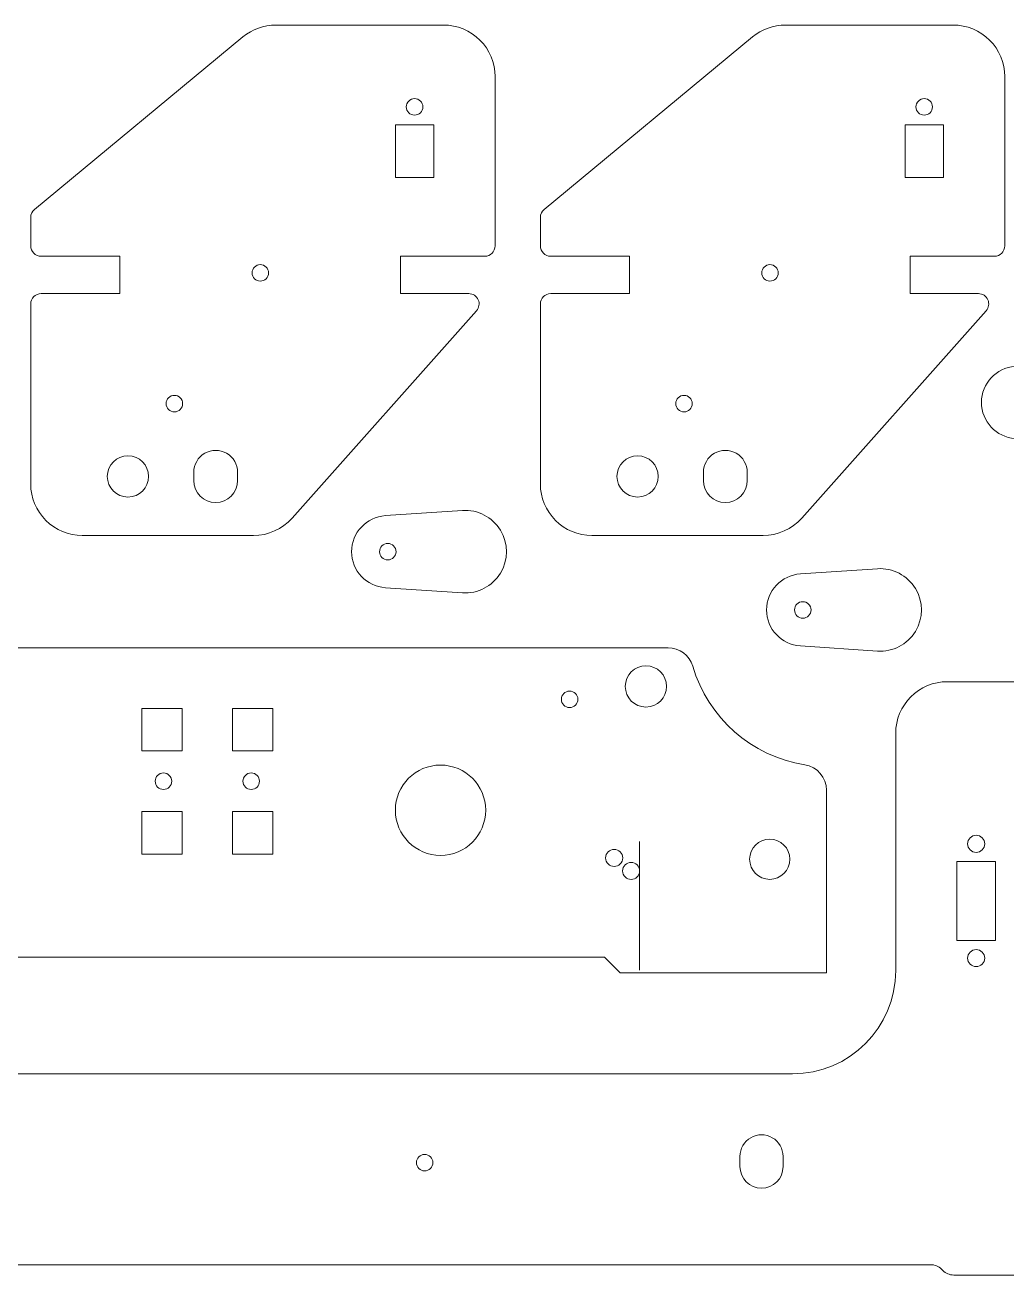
# Model space of a CAD drawing. Header units: millimetres. Extents: x -297 to 295, y -411 to 220.
# Drawn here: x -103.5 to 86.8, y -197.6 to 44.7 of the extents above; entities that cross this region are included whole.
import ezdxf

# ---------------------------------------------------------------- set-up
doc = ezdxf.new("R2010")
doc.units = ezdxf.units.MM
doc.header["$MEASUREMENT"] = 0
doc.layers.add('Layer 1', color=7, linetype='Continuous')

msp = doc.modelspace()

# ---------------------------------------------------------------- linework, layer by layer
at = {"layer": 'Layer 1', "lineweight": 9}
for points in [[(-54.8645, 44.7029), (-57.1923, 44.7029), (-59.4473, 43.8908), (-61.2406, 42.4065)], [(-54.8645, 44.7029), (-54.8645, 44.7029), (-22.3842, 44.7029), (-22.3842, 44.7029)], [(43.9134, 44.7029), (41.5856, 44.7029), (39.3306, 43.8908), (37.5373, 42.4065)], [(43.9134, 44.7029), (43.9134, 44.7029), (76.3937, 44.7029), (76.3937, 44.7029)], [(-61.2406, 42.4065), (-61.2406, 42.4065), (-101.6594, 8.9524), (-101.6594, 8.9524)], [(37.5373, 42.4065), (37.5373, 42.4065), (-2.8815, 8.9524), (-2.8815, 8.9524)], [(-12.3842, 1.8825), (-12.3842, 1.8825), (-12.3842, 34.7029), (-12.3842, 34.7029)], [(86.3937, 1.8825), (86.3937, 1.8825), (86.3937, 34.7029), (86.3937, 34.7029)], [(-31.7042, 15.1325), (-31.7042, 15.1325), (-31.7042, 25.3725), (-31.7042, 25.3725)], [(-31.7042, 25.3725), (-31.7042, 25.3725), (-24.2642, 25.3725), (-24.2642, 25.3725)], [(-24.2642, 25.3725), (-24.2642, 25.3725), (-24.2642, 15.1325), (-24.2642, 15.1325)], [(67.0737, 15.1325), (67.0737, 15.1325), (67.0737, 25.3725), (67.0737, 25.3725)], [(67.0737, 25.3725), (67.0737, 25.3725), (74.5137, 25.3725), (74.5137, 25.3725)], [(74.5137, 25.3725), (74.5137, 25.3725), (74.5137, 15.1325), (74.5137, 15.1325)], [(-24.2642, 15.1325), (-24.2642, 15.1325), (-31.7042, 15.1325), (-31.7042, 15.1325)], [(74.5137, 15.1325), (74.5137, 15.1325), (67.0737, 15.1325), (67.0737, 15.1325)], [(-101.6594, 8.9524), (-102.1185, 8.5724), (-102.3842, 8.0076), (-102.3842, 7.4117)], [(-102.3842, 7.4117), (-102.3842, 7.4117), (-102.3842, 1.8825), (-102.3842, 1.8825)], [(-2.8815, 8.9524), (-3.3406, 8.5724), (-3.6063, 8.0076), (-3.6063, 7.4117)], [(-3.6063, 7.4117), (-3.6063, 7.4117), (-3.6063, 1.8825), (-3.6063, 1.8825)], [(-14.3842, -0.1175), (-13.2796, -0.1175), (-12.3842, 0.7779), (-12.3842, 1.8825)], [(84.3937, -0.1175), (85.4983, -0.1175), (86.3937, 0.7779), (86.3937, 1.8825)], [(-85.0842, -0.1175), (-85.0842, -0.1175), (-100.3842, -0.1175), (-100.3842, -0.1175)], [(-85.0842, -7.3675), (-85.0842, -7.3675), (-85.0842, -0.1175), (-85.0842, -0.1175)], [(-14.3842, -0.1175), (-14.3842, -0.1175), (-30.6842, -0.1175), (-30.6842, -0.1175)], [(-30.6842, -0.1175), (-30.6842, -0.1175), (-30.6842, -7.3675), (-30.6842, -7.3675)], [(13.6937, -0.1175), (13.6937, -0.1175), (-1.6063, -0.1175), (-1.6063, -0.1175)], [(13.6937, -7.3675), (13.6937, -7.3675), (13.6937, -0.1175), (13.6937, -0.1175)], [(84.3937, -0.1175), (84.3937, -0.1175), (68.0937, -0.1175), (68.0937, -0.1175)], [(68.0937, -0.1175), (68.0937, -0.1175), (68.0937, -7.3675), (68.0937, -7.3675)], [(-102.3842, -9.3675), (-102.3842, -9.3675), (-102.3842, -44.2475), (-102.3842, -44.2475)], [(-100.3842, -7.3675), (-100.3842, -7.3675), (-85.0842, -7.3675), (-85.0842, -7.3675)], [(-30.6842, -7.3675), (-30.6842, -7.3675), (-17.4797, -7.3675), (-17.4797, -7.3675)], [(-3.6063, -9.3675), (-3.6063, -9.3675), (-3.6063, -44.2475), (-3.6063, -44.2475)], [(-1.6063, -7.3675), (-1.6063, -7.3675), (13.6937, -7.3675), (13.6937, -7.3675)], [(68.0937, -7.3675), (68.0937, -7.3675), (81.2982, -7.3675), (81.2982, -7.3675)], [(-51.7329, -50.893), (-51.7329, -50.893), (-15.9852, -10.6966), (-15.9852, -10.6966)], [(47.045, -50.893), (47.045, -50.893), (82.7927, -10.6966), (82.7927, -10.6966)], [(-70.7842, -41.9975), (-70.7842, -41.9975), (-70.7842, -43.5975), (-70.7842, -43.5975)], [(-62.2842, -43.5975), (-62.2842, -43.5975), (-62.2842, -41.9975), (-62.2842, -41.9975)], [(27.9937, -41.9975), (27.9937, -41.9975), (27.9937, -43.5975), (27.9937, -43.5975)], [(36.4937, -43.5975), (36.4937, -43.5975), (36.4937, -41.9975), (36.4937, -41.9975)], [(-18.7135, -49.4046), (-18.7135, -49.4046), (-33.6469, -50.4023), (-33.6469, -50.4023)], [(-59.2054, -54.2475), (-56.3499, -54.2475), (-53.6306, -53.0267), (-51.7329, -50.893)], [(39.5725, -54.2475), (42.428, -54.2475), (45.1473, -53.0267), (47.045, -50.893)], [(-59.2054, -54.2475), (-59.2054, -54.2475), (-92.3842, -54.2475), (-92.3842, -54.2475)], [(39.5725, -54.2475), (39.5725, -54.2475), (6.3937, -54.2475), (6.3937, -54.2475)], [(61.7198, -60.6935), (61.7198, -60.6935), (46.7864, -61.6912), (46.7864, -61.6912)], [(-33.6469, -64.3712), (-33.6469, -64.3712), (-18.7135, -65.369), (-18.7135, -65.369)], [(-157.4421, -75.9998), (-157.4421, -75.9998), (21.1413, -75.9998), (21.1413, -75.9998)], [(25.9394, -79.5935), (25.3151, -77.4633), (23.3611, -75.9998), (21.1413, -75.9998)], [(46.7864, -75.6601), (46.7864, -75.6601), (61.7198, -76.6579), (61.7198, -76.6579)], [(25.9394, -79.5935), (28.8751, -89.61), (37.3212, -97.0372), (47.6308, -98.6681)], [(75.2621, -82.5858), (75.2621, -82.5858), (145.2621, -82.5858), (145.2621, -82.5858)], [(-80.8704, -87.7598), (-80.8704, -87.7598), (-73.0304, -87.7598), (-73.0304, -87.7598)], [(-80.8704, -95.9998), (-80.8704, -95.9998), (-80.8704, -87.7598), (-80.8704, -87.7598)], [(-73.0304, -87.7598), (-73.0304, -87.7598), (-73.0304, -95.9998), (-73.0304, -95.9998)], [(-63.2704, -87.7598), (-63.2704, -87.7598), (-55.4304, -87.7598), (-55.4304, -87.7598)], [(-63.2704, -95.9998), (-63.2704, -95.9998), (-63.2704, -87.7598), (-63.2704, -87.7598)], [(-55.4304, -87.7598), (-55.4304, -87.7598), (-55.4304, -95.9998), (-55.4304, -95.9998)], [(65.2621, -138.5858), (65.2621, -138.5858), (65.2621, -92.5858), (65.2621, -92.5858)], [(-73.0304, -95.9998), (-73.0304, -95.9998), (-80.8704, -95.9998), (-80.8704, -95.9998)], [(-55.4304, -95.9998), (-55.4304, -95.9998), (-63.2704, -95.9998), (-63.2704, -95.9998)], [(51.8496, -103.6067), (51.8496, -101.1469), (50.0604, -99.0525), (47.6308, -98.6681)], [(51.8496, -103.6067), (51.8496, -103.6067), (51.8496, -138.9998), (51.8496, -138.9998)], [(-80.8704, -107.7598), (-80.8704, -107.7598), (-73.0304, -107.7598), (-73.0304, -107.7598)], [(-80.8704, -115.9998), (-80.8704, -115.9998), (-80.8704, -107.7598), (-80.8704, -107.7598)], [(-73.0304, -107.7598), (-73.0304, -107.7598), (-73.0304, -115.9998), (-73.0304, -115.9998)], [(-63.2704, -107.7598), (-63.2704, -107.7598), (-55.4304, -107.7598), (-55.4304, -107.7598)], [(-63.2704, -115.9998), (-63.2704, -115.9998), (-63.2704, -107.7598), (-63.2704, -107.7598)], [(-55.4304, -107.7598), (-55.4304, -107.7598), (-55.4304, -115.9998), (-55.4304, -115.9998)], [(-73.0304, -115.9998), (-73.0304, -115.9998), (-80.8704, -115.9998), (-80.8704, -115.9998)], [(-55.4304, -115.9998), (-55.4304, -115.9998), (-63.2704, -115.9998), (-63.2704, -115.9998)], [(77.1121, -132.7358), (77.1121, -132.7358), (77.1121, -117.4358), (77.1121, -117.4358)], [(77.1121, -117.4358), (77.1121, -117.4358), (84.6121, -117.4358), (84.6121, -117.4358)], [(84.6121, -117.4358), (84.6121, -117.4358), (84.6121, -132.7358), (84.6121, -132.7358)], [(84.6121, -132.7358), (84.6121, -132.7358), (77.1121, -132.7358), (77.1121, -132.7358)], [(8.8496, -135.9998), (8.8496, -135.9998), (-145.1504, -135.9998), (-145.1504, -135.9998)], [(11.8496, -138.9998), (11.8496, -138.9998), (8.8496, -135.9998), (8.8496, -135.9998)], [(51.8496, -138.9998), (51.8496, -138.9998), (11.8496, -138.9998), (11.8496, -138.9998)], [(45.2621, -158.5858), (56.3078, -158.5858), (65.2621, -149.6316), (65.2621, -138.5859)], [(-184.7379, -158.5858), (-184.7379, -158.5858), (45.2621, -158.5858), (45.2621, -158.5858)], [(35.0871, -176.5858), (35.0871, -176.5858), (35.0871, -174.5858), (35.0871, -174.5858)], [(43.4371, -174.5858), (43.4371, -174.5858), (43.4371, -176.5858), (43.4371, -176.5858)], [(72.0195, -195.5858), (72.0195, -195.5858), (-211.4952, -195.5858), (-211.4952, -195.5858)], [(74.1408, -196.4645), (73.5782, -195.9019), (72.8151, -195.5858), (72.0195, -195.5858)], [(74.3834, -196.7072), (74.3834, -196.7072), (74.1408, -196.4645), (74.1408, -196.4645)], [(74.3834, -196.7072), (74.946, -197.2698), (75.7091, -197.5858), (76.5048, -197.5858)], [(76.5048, -197.5858), (76.5048, -197.5858), (152.7621, -197.5858), (152.7621, -197.5858)]]:
    msp.add_open_spline(points, degree=3, dxfattribs=at)
for points, knots in [([(-12.3842, 34.7029), (-12.3842, 37.3551), (-13.4378, 39.8986), (-15.3131, 41.774), (-15.3131, 41.774), (-17.1885, 43.6493), (-19.732, 44.7029), (-22.3842, 44.7029)], [0, 0, 0, 0, 0.33333333, 0.33333333, 0.33333333, 0.33333333, 1, 1, 1, 1]), ([(86.3937, 34.7029), (86.3937, 37.3551), (85.3401, 39.8986), (83.4648, 41.774), (83.4648, 41.774), (81.5894, 43.6493), (79.0459, 44.7029), (76.3937, 44.7029)], [0, 0, 0, 0, 0.33333333, 0.33333333, 0.33333333, 0.33333333, 1, 1, 1, 1]), ([(-26.3842, 28.8275), (-26.3842, 29.7112), (-27.1005, 30.4275), (-27.9842, 30.4275), (-27.9842, 30.4275), (-28.8678, 30.4275), (-29.5842, 29.7112), (-29.5842, 28.8275), (-29.5842, 28.8275), (-29.5842, 27.9439), (-28.8678, 27.2275), (-27.9842, 27.2275), (-27.9842, 27.2275), (-27.1005, 27.2275), (-26.3842, 27.9439), (-26.3842, 28.8275)], [0, 0, 0, 0, 0.2, 0.2, 0.2, 0.2, 0.4, 0.4, 0.4, 0.4, 0.6, 0.6, 0.6, 0.6, 1, 1, 1, 1]), ([(72.3937, 28.8275), (72.3937, 29.7112), (71.6774, 30.4275), (70.7937, 30.4275), (70.7937, 30.4275), (69.9101, 30.4275), (69.1937, 29.7112), (69.1937, 28.8275), (69.1937, 28.8275), (69.1937, 27.9439), (69.9101, 27.2275), (70.7937, 27.2275), (70.7937, 27.2275), (71.6774, 27.2275), (72.3937, 27.9439), (72.3937, 28.8275)], [0, 0, 0, 0, 0.2, 0.2, 0.2, 0.2, 0.4, 0.4, 0.4, 0.4, 0.6, 0.6, 0.6, 0.6, 1, 1, 1, 1]), ([(-102.3842, 1.8825), (-102.3842, 1.3521), (-102.1735, 0.8434), (-101.7984, 0.4683), (-101.7984, 0.4683), (-101.4233, 0.0932), (-100.9146, -0.1175), (-100.3842, -0.1175)], [0, 0, 0, 0, 0.33333333, 0.33333333, 0.33333333, 0.33333333, 1, 1, 1, 1]), ([(-3.6063, 1.8825), (-3.6063, 1.3521), (-3.3956, 0.8434), (-3.0205, 0.4683), (-3.0205, 0.4683), (-2.6454, 0.0932), (-2.1367, -0.1175), (-1.6063, -0.1175)], [0, 0, 0, 0, 0.33333333, 0.33333333, 0.33333333, 0.33333333, 1, 1, 1, 1]), ([(-56.2842, -3.3475), (-56.2842, -2.4638), (-57.0005, -1.7475), (-57.8842, -1.7475), (-57.8842, -1.7475), (-58.7678, -1.7475), (-59.4842, -2.4638), (-59.4842, -3.3475), (-59.4842, -3.3475), (-59.4842, -4.2311), (-58.7678, -4.9475), (-57.8842, -4.9475), (-57.8842, -4.9475), (-57.0005, -4.9475), (-56.2842, -4.2311), (-56.2842, -3.3475)], [0, 0, 0, 0, 0.2, 0.2, 0.2, 0.2, 0.4, 0.4, 0.4, 0.4, 0.6, 0.6, 0.6, 0.6, 1, 1, 1, 1]), ([(42.4937, -3.3475), (42.4937, -2.4638), (41.7774, -1.7475), (40.8937, -1.7475), (40.8937, -1.7475), (40.0101, -1.7475), (39.2937, -2.4638), (39.2937, -3.3475), (39.2937, -3.3475), (39.2937, -4.2311), (40.0101, -4.9475), (40.8937, -4.9475), (40.8937, -4.9475), (41.7774, -4.9475), (42.4937, -4.2311), (42.4937, -3.3475)], [0, 0, 0, 0, 0.2, 0.2, 0.2, 0.2, 0.4, 0.4, 0.4, 0.4, 0.6, 0.6, 0.6, 0.6, 1, 1, 1, 1]), ([(-100.3842, -7.3675), (-100.9146, -7.3675), (-101.4233, -7.5782), (-101.7984, -7.9533), (-101.7984, -7.9533), (-102.1735, -8.3283), (-102.3842, -8.8371), (-102.3842, -9.3675)], [0, 0, 0, 0, 0.33333333, 0.33333333, 0.33333333, 0.33333333, 1, 1, 1, 1]), ([(-15.9852, -10.6966), (-15.4617, -10.108), (-15.3325, -9.267), (-15.6551, -8.5484), (-15.6551, -8.5484), (-15.9777, -7.8298), (-16.692, -7.3675), (-17.4796, -7.3675)], [0, 0, 0, 0, 0.33333333, 0.33333333, 0.33333333, 0.33333333, 1, 1, 1, 1]), ([(-1.6063, -7.3675), (-2.1367, -7.3675), (-2.6454, -7.5782), (-3.0205, -7.9533), (-3.0205, -7.9533), (-3.3956, -8.3283), (-3.6063, -8.8371), (-3.6063, -9.3675)], [0, 0, 0, 0, 0.33333333, 0.33333333, 0.33333333, 0.33333333, 1, 1, 1, 1]), ([(82.7927, -10.6966), (83.3162, -10.108), (83.4454, -9.267), (83.1228, -8.5484), (83.1228, -8.5484), (82.8002, -7.8298), (82.0859, -7.3675), (81.2983, -7.3675)], [0, 0, 0, 0, 0.33333333, 0.33333333, 0.33333333, 0.33333333, 1, 1, 1, 1]), ([(88.4142, -21.4745), (84.7376, -21.7202), (81.8809, -24.7741), (81.8809, -28.459), (81.8809, -28.459), (81.8809, -32.1438), (84.7376, -35.1977), (88.4142, -35.4434)], [0, 0, 0, 0, 0.33333333, 0.33333333, 0.33333333, 0.33333333, 1, 1, 1, 1]), ([(-72.9342, -28.6798), (-72.9342, -27.7962), (-73.6505, -27.0798), (-74.5342, -27.0798), (-74.5342, -27.0798), (-75.4178, -27.0798), (-76.1342, -27.7962), (-76.1342, -28.6798), (-76.1342, -28.6798), (-76.1342, -29.5635), (-75.4178, -30.2798), (-74.5342, -30.2798), (-74.5342, -30.2798), (-73.6505, -30.2798), (-72.9342, -29.5635), (-72.9342, -28.6798)], [0, 0, 0, 0, 0.2, 0.2, 0.2, 0.2, 0.4, 0.4, 0.4, 0.4, 0.6, 0.6, 0.6, 0.6, 1, 1, 1, 1]), ([(25.8437, -28.6798), (25.8437, -27.7962), (25.1274, -27.0798), (24.2437, -27.0798), (24.2437, -27.0798), (23.3601, -27.0798), (22.6437, -27.7962), (22.6437, -28.6798), (22.6437, -28.6798), (22.6437, -29.5635), (23.3601, -30.2798), (24.2437, -30.2798), (24.2437, -30.2798), (25.1274, -30.2798), (25.8437, -29.5635), (25.8437, -28.6798)], [0, 0, 0, 0, 0.2, 0.2, 0.2, 0.2, 0.4, 0.4, 0.4, 0.4, 0.6, 0.6, 0.6, 0.6, 1, 1, 1, 1]), ([(-62.2842, -41.9975), (-62.2842, -40.4791), (-63.0942, -39.0761), (-64.4092, -38.3169), (-64.4092, -38.3169), (-65.7241, -37.5577), (-67.3442, -37.5577), (-68.6592, -38.3169), (-68.6592, -38.3169), (-69.9741, -39.0761), (-70.7842, -40.4791), (-70.7842, -41.9975)], [0, 0, 0, 0, 0.25, 0.25, 0.25, 0.25, 0.5, 0.5, 0.5, 0.5, 1, 1, 1, 1]), ([(36.4937, -41.9975), (36.4937, -40.4791), (35.6837, -39.0761), (34.3687, -38.3169), (34.3687, -38.3169), (33.0538, -37.5577), (31.4337, -37.5577), (30.1187, -38.3169), (30.1187, -38.3169), (28.8038, -39.0761), (27.9937, -40.4791), (27.9937, -41.9975)], [0, 0, 0, 0, 0.25, 0.25, 0.25, 0.25, 0.5, 0.5, 0.5, 0.5, 1, 1, 1, 1]), ([(-79.5342, -42.7975), (-79.5342, -40.5883), (-81.325, -38.7975), (-83.5342, -38.7975), (-83.5342, -38.7975), (-85.7433, -38.7975), (-87.5342, -40.5883), (-87.5342, -42.7975), (-87.5342, -42.7975), (-87.5342, -45.0066), (-85.7433, -46.7975), (-83.5342, -46.7975), (-83.5342, -46.7975), (-81.3251, -46.7975), (-79.5342, -45.0066), (-79.5342, -42.7975)], [0, 0, 0, 0, 0.2, 0.2, 0.2, 0.2, 0.4, 0.4, 0.4, 0.4, 0.6, 0.6, 0.6, 0.6, 1, 1, 1, 1]), ([(19.2437, -42.7975), (19.2437, -40.5883), (17.4529, -38.7975), (15.2437, -38.7975), (15.2437, -38.7975), (13.0346, -38.7975), (11.2437, -40.5883), (11.2437, -42.7975), (11.2437, -42.7975), (11.2437, -45.0066), (13.0346, -46.7975), (15.2437, -46.7975), (15.2437, -46.7975), (17.4528, -46.7975), (19.2437, -45.0066), (19.2437, -42.7975)], [0, 0, 0, 0, 0.2, 0.2, 0.2, 0.2, 0.4, 0.4, 0.4, 0.4, 0.6, 0.6, 0.6, 0.6, 1, 1, 1, 1]), ([(-70.7842, -43.5975), (-70.7842, -45.9447), (-68.8814, -47.8475), (-66.5342, -47.8475), (-66.5342, -47.8475), (-64.187, -47.8475), (-62.2842, -45.9447), (-62.2842, -43.5975)], [0, 0, 0, 0, 0.33333333, 0.33333333, 0.33333333, 0.33333333, 1, 1, 1, 1]), ([(27.9937, -43.5975), (27.9937, -45.9447), (29.8965, -47.8475), (32.2437, -47.8475), (32.2437, -47.8475), (34.5909, -47.8475), (36.4937, -45.9447), (36.4937, -43.5975)], [0, 0, 0, 0, 0.33333333, 0.33333333, 0.33333333, 0.33333333, 1, 1, 1, 1]), ([(-102.3842, -44.2475), (-102.3842, -46.8997), (-101.3306, -49.4432), (-99.4553, -51.3186), (-99.4553, -51.3186), (-97.5799, -53.1939), (-95.0363, -54.2475), (-92.3842, -54.2475)], [0, 0, 0, 0, 0.33333333, 0.33333333, 0.33333333, 0.33333333, 1, 1, 1, 1]), ([(-3.6063, -44.2475), (-3.6063, -46.8997), (-2.5527, -49.4432), (-0.6774, -51.3186), (-0.6774, -51.3186), (1.198, -53.1939), (3.7416, -54.2475), (6.3937, -54.2475)], [0, 0, 0, 0, 0.33333333, 0.33333333, 0.33333333, 0.33333333, 1, 1, 1, 1]), ([(-33.6469, -50.4023), (-37.3235, -50.648), (-40.1802, -53.7019), (-40.1802, -57.3868), (-40.1802, -57.3868), (-40.1802, -61.0716), (-37.3235, -64.1255), (-33.6469, -64.3712)], [0, 0, 0, 0, 0.33333333, 0.33333333, 0.33333333, 0.33333333, 1, 1, 1, 1]), ([(-18.7135, -65.369), (-15.7345, -65.568), (-12.8926, -64.0916), (-11.3426, -61.5398), (-11.3426, -61.5398), (-9.7927, -58.988), (-9.7927, -55.7855), (-11.3426, -53.2337), (-11.3426, -53.2337), (-12.8926, -50.6819), (-15.7345, -49.2055), (-18.7135, -49.4045)], [0, 0, 0, 0, 0.25, 0.25, 0.25, 0.25, 0.5, 0.5, 0.5, 0.5, 1, 1, 1, 1]), ([(-31.5802, -57.3868), (-31.5802, -56.5031), (-32.2965, -55.7868), (-33.1802, -55.7868), (-33.1802, -55.7868), (-34.0638, -55.7868), (-34.7802, -56.5031), (-34.7802, -57.3867), (-34.7802, -57.3867), (-34.7802, -58.2704), (-34.0638, -58.9868), (-33.1802, -58.9868), (-33.1802, -58.9868), (-32.2965, -58.9868), (-31.5802, -58.2704), (-31.5802, -57.3868)], [0, 0, 0, 0, 0.2, 0.2, 0.2, 0.2, 0.4, 0.4, 0.4, 0.4, 0.6, 0.6, 0.6, 0.6, 1, 1, 1, 1]), ([(61.7198, -76.6579), (64.6988, -76.8569), (67.5407, -75.3805), (69.0907, -72.8287), (69.0907, -72.8287), (70.6406, -70.2769), (70.6406, -67.0744), (69.0907, -64.5226), (69.0907, -64.5226), (67.5407, -61.9708), (64.6988, -60.4944), (61.7198, -60.6934)], [0, 0, 0, 0, 0.25, 0.25, 0.25, 0.25, 0.5, 0.5, 0.5, 0.5, 1, 1, 1, 1]), ([(46.7864, -61.6912), (43.1098, -61.9369), (40.2531, -64.9908), (40.2531, -68.6757), (40.2531, -68.6757), (40.2531, -72.3605), (43.1098, -75.4144), (46.7864, -75.6601)], [0, 0, 0, 0, 0.33333333, 0.33333333, 0.33333333, 0.33333333, 1, 1, 1, 1]), ([(48.8531, -68.6757), (48.8531, -67.792), (48.1368, -67.0757), (47.2531, -67.0757), (47.2531, -67.0757), (46.3695, -67.0757), (45.6531, -67.792), (45.6531, -68.6756), (45.6531, -68.6756), (45.6531, -69.5593), (46.3695, -70.2757), (47.2531, -70.2757), (47.2531, -70.2757), (48.1368, -70.2757), (48.8531, -69.5593), (48.8531, -68.6757)], [0, 0, 0, 0, 0.2, 0.2, 0.2, 0.2, 0.4, 0.4, 0.4, 0.4, 0.6, 0.6, 0.6, 0.6, 1, 1, 1, 1]), ([(20.8496, -83.4998), (20.8496, -81.2906), (19.0587, -79.4998), (16.8496, -79.4998), (16.8496, -79.4998), (14.6404, -79.4998), (12.8496, -81.2906), (12.8496, -83.4998), (12.8496, -83.4998), (12.8496, -85.7089), (14.6404, -87.4998), (16.8496, -87.4998), (16.8496, -87.4998), (19.0587, -87.4998), (20.8496, -85.7089), (20.8496, -83.4998)], [0, 0, 0, 0, 0.2, 0.2, 0.2, 0.2, 0.4, 0.4, 0.4, 0.4, 0.6, 0.6, 0.6, 0.6, 1, 1, 1, 1]), ([(3.6594, -85.9998), (3.6594, -85.1161), (2.943, -84.3998), (2.0594, -84.3998), (2.0594, -84.3998), (1.1757, -84.3998), (0.4594, -85.1161), (0.4594, -85.9998), (0.4594, -85.9998), (0.4594, -86.8834), (1.1757, -87.5998), (2.0594, -87.5998), (2.0594, -87.5998), (2.943, -87.5998), (3.6594, -86.8834), (3.6594, -85.9998)], [0, 0, 0, 0, 0.2, 0.2, 0.2, 0.2, 0.4, 0.4, 0.4, 0.4, 0.6, 0.6, 0.6, 0.6, 1, 1, 1, 1]), ([(75.2621, -82.5858), (72.6099, -82.5858), (70.0664, -83.6394), (68.191, -85.5148), (68.191, -85.5148), (66.3157, -87.3901), (65.2621, -89.9337), (65.2621, -92.5858)], [0, 0, 0, 0, 0.33333333, 0.33333333, 0.33333333, 0.33333333, 1, 1, 1, 1]), ([(15.6308, -119.2726), (15.6308, -118.3614), (14.892, -117.6226), (13.9808, -117.6226), (13.9808, -117.6226), (13.0695, -117.6226), (12.3308, -118.3614), (12.3308, -119.2726), (12.3308, -119.2726), (12.3308, -120.1839), (13.0695, -120.9226), (13.9808, -120.9226), (13.9808, -120.9226), (14.892, -120.9227), (15.6308, -120.1839), (15.6308, -119.2727), (15.6308, -91.9367), (15.6308, -173.9446), (15.6308, -119.2726)], [0, 0, 0, 0, 0.2, 0.2, 0.2, 0.2, 0.4, 0.4, 0.4, 0.4, 0.6, 0.6, 0.6, 0.6, 1, 1, 1, 1.0001, 1.0001, 1.0001, 1.0001]), ([(-14.202, -107.4998), (-14.202, -102.6673), (-18.1195, -98.7498), (-22.952, -98.7498), (-22.952, -98.7498), (-27.7845, -98.7498), (-31.702, -102.6673), (-31.702, -107.4997), (-31.702, -107.4997), (-31.702, -112.3322), (-27.7845, -116.2497), (-22.952, -116.2498), (-22.952, -116.2498), (-18.1195, -116.2498), (-14.202, -112.3323), (-14.202, -107.4998)], [0, 0, 0, 0, 0.2, 0.2, 0.2, 0.2, 0.4, 0.4, 0.4, 0.4, 0.6, 0.6, 0.6, 0.6, 1, 1, 1, 1]), ([(-75.0504, -101.8798), (-75.0504, -100.9961), (-75.7668, -100.2798), (-76.6504, -100.2798), (-76.6504, -100.2798), (-77.5341, -100.2798), (-78.2504, -100.9961), (-78.2504, -101.8798), (-78.2504, -101.8798), (-78.2504, -102.7634), (-77.5341, -103.4798), (-76.6504, -103.4798), (-76.6504, -103.4798), (-75.7668, -103.4798), (-75.0504, -102.7634), (-75.0504, -101.8798)], [0, 0, 0, 0, 0.2, 0.2, 0.2, 0.2, 0.4, 0.4, 0.4, 0.4, 0.6, 0.6, 0.6, 0.6, 1, 1, 1, 1]), ([(-58.0504, -101.8798), (-58.0504, -100.9961), (-58.7668, -100.2798), (-59.6504, -100.2798), (-59.6504, -100.2798), (-60.5341, -100.2798), (-61.2504, -100.9961), (-61.2504, -101.8798), (-61.2504, -101.8798), (-61.2504, -102.7634), (-60.5341, -103.4798), (-59.6504, -103.4798), (-59.6504, -103.4798), (-58.7668, -103.4798), (-58.0504, -102.7634), (-58.0504, -101.8798)], [0, 0, 0, 0, 0.2, 0.2, 0.2, 0.2, 0.4, 0.4, 0.4, 0.4, 0.6, 0.6, 0.6, 0.6, 1, 1, 1, 1]), ([(44.7496, -116.9998), (44.7496, -114.8459), (43.0035, -113.0998), (40.8496, -113.0998), (40.8496, -113.0998), (38.6957, -113.0998), (36.9496, -114.8458), (36.9496, -116.9998), (36.9496, -116.9998), (36.9496, -119.1537), (38.6957, -120.8998), (40.8496, -120.8998), (40.8496, -120.8998), (43.0035, -120.8998), (44.7496, -119.1537), (44.7496, -116.9998)], [0, 0, 0, 0, 0.2, 0.2, 0.2, 0.2, 0.4, 0.4, 0.4, 0.4, 0.6, 0.6, 0.6, 0.6, 1, 1, 1, 1]), ([(82.5121, -114.0108), (82.5121, -113.0996), (81.7734, -112.3608), (80.8621, -112.3608), (80.8621, -112.3608), (79.9508, -112.3608), (79.2121, -113.0996), (79.2121, -114.0108), (79.2121, -114.0108), (79.2121, -114.9221), (79.9508, -115.6608), (80.8621, -115.6608), (80.8621, -115.6608), (81.7734, -115.6608), (82.5121, -114.9221), (82.5121, -114.0108)], [0, 0, 0, 0, 0.2, 0.2, 0.2, 0.2, 0.4, 0.4, 0.4, 0.4, 0.6, 0.6, 0.6, 0.6, 1, 1, 1, 1]), ([(12.3496, -116.7498), (12.3496, -115.8385), (11.6108, -115.0998), (10.6996, -115.0998), (10.6996, -115.0998), (9.7883, -115.0998), (9.0496, -115.8385), (9.0496, -116.7498), (9.0496, -116.7498), (9.0496, -117.661), (9.7883, -118.3998), (10.6996, -118.3998), (10.6996, -118.3998), (11.6108, -118.3998), (12.3496, -117.661), (12.3496, -116.7498)], [0, 0, 0, 0, 0.2, 0.2, 0.2, 0.2, 0.4, 0.4, 0.4, 0.4, 0.6, 0.6, 0.6, 0.6, 1, 1, 1, 1]), ([(82.5121, -136.1608), (82.5121, -135.2496), (81.7734, -134.5108), (80.8621, -134.5108), (80.8621, -134.5108), (79.9508, -134.5108), (79.2121, -135.2496), (79.2121, -136.1608), (79.2121, -136.1608), (79.2121, -137.0721), (79.9508, -137.8108), (80.8621, -137.8108), (80.8621, -137.8108), (81.7734, -137.8108), (82.5121, -137.0721), (82.5121, -136.1608)], [0, 0, 0, 0, 0.2, 0.2, 0.2, 0.2, 0.4, 0.4, 0.4, 0.4, 0.6, 0.6, 0.6, 0.6, 1, 1, 1, 1]), ([(43.4371, -174.5858), (43.4371, -173.0943), (42.6414, -171.716), (41.3496, -170.9702), (41.3496, -170.9702), (40.0579, -170.2244), (38.4664, -170.2244), (37.1746, -170.9702), (37.1746, -170.9702), (35.8829, -171.716), (35.0871, -173.0943), (35.0871, -174.5858)], [0, 0, 0, 0, 0.25, 0.25, 0.25, 0.25, 0.5, 0.5, 0.5, 0.5, 1, 1, 1, 1]), ([(-24.4319, -175.8084), (-24.4319, -174.9248), (-25.1483, -174.2084), (-26.0319, -174.2084), (-26.0319, -174.2084), (-26.9156, -174.2084), (-27.6319, -174.9248), (-27.6319, -175.8084), (-27.6319, -175.8084), (-27.6319, -176.6921), (-26.9156, -177.4084), (-26.0319, -177.4084), (-26.0319, -177.4084), (-25.1483, -177.4084), (-24.4319, -176.6921), (-24.4319, -175.8084)], [0, 0, 0, 0, 0.2, 0.2, 0.2, 0.2, 0.4, 0.4, 0.4, 0.4, 0.6, 0.6, 0.6, 0.6, 1, 1, 1, 1]), ([(35.0871, -176.5858), (35.0871, -178.8916), (36.9563, -180.7608), (39.2621, -180.7608), (39.2621, -180.7608), (41.5679, -180.7608), (43.4371, -178.8916), (43.4371, -176.5859)], [0, 0, 0, 0, 0.33333333, 0.33333333, 0.33333333, 0.33333333, 1, 1, 1, 1])]:
    msp.add_open_spline(points, degree=3, knots=knots, dxfattribs=at)

doc.saveas('drawing.dxf')
